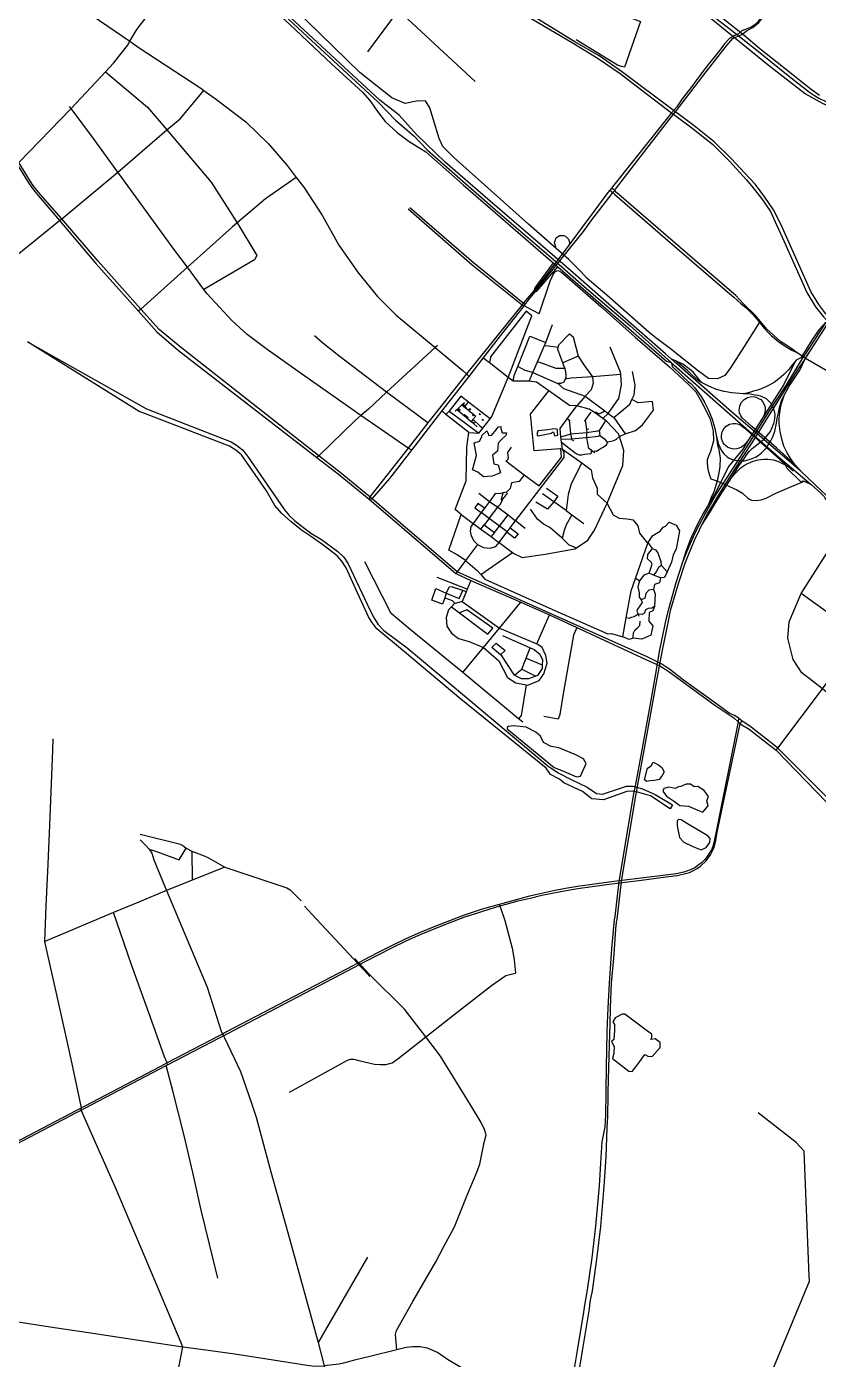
# Model space of a CAD drawing. Header units: millimetres. Extents: x 170 to 95391, y -643 to 69125.
# Drawn here: x 32269 to 37062, y 37328 to 45390 of the extents above; entities that cross this region are included whole.
import ezdxf

# ---------------------------------------------------------------- set-up
doc = ezdxf.new("R2010")
doc.units = ezdxf.units.MM
for name, color, linetype in [('railways', 4, 'Continuous'), ('roads_1', 1, 'Continuous'), ('roads_2', 2, 'Continuous'), ('roads_3', 3, 'Continuous'), ('water', 7, 'Continuous')]:
    doc.layers.add(name, color=color, linetype=linetype)

msp = doc.modelspace()

# ---------------------------------------------------------------- linework, layer by layer
at = {"layer": 'railways'}
msp.add_lwpolyline([(36349.46, 45491.8), (36758.62, 45158.94), (36983.72, 44984.88), (37089.73, 44924.73), (37204.72, 44881.5), (37258.99, 44870.35), (37337.53, 44858.55)], dxfattribs=at)
at = {"layer": 'roads_1'}
for points in [[(36956.56, 42701.85), (36552.84, 43045.55), (36172.6, 43378.37), (36136.57, 43410.25), (35928.27, 43593.35), (35658.6, 43831.21), (35466.8, 43997.09), (35060.99, 44346.96), (34802.79, 44571.06), (34628.63, 44737.73), (34524.28, 44855.95), (34407.88, 44946.43), (33354.38, 45921.57), (33097.44, 46150.19), (33017.96, 46209.92), (32938.88, 46264.31), (32821.15, 46332.09), (32751.16, 46369.46)], [(32747.43, 46354.14), (32814.8, 46318.78), (32933.84, 46249.46), (33008.76, 46198), (33091.78, 46132.71), (33343.09, 45909.6), (34396.9, 44933.23), (34501.49, 44824.99), (34613.3, 44729.36), (34694.53, 44644.87), (34793.87, 44557.43), (35105.56, 44284.87), (35459.18, 43982.08), (35644.23, 43818.65), (35920.31, 43582.34), (36170.82, 43358.58), (36609.64, 42973.52), (36820, 42788.56), (37017.86, 42619.77)], [(37106.23, 43603.19), (37067.23, 43558.73), (37028.92, 43503.32), (36995.76, 43452.27), (36973.36, 43414.78)], [(37106.23, 43603.19), (36981.34, 43409.52)], [(36996.11, 43402.88), (37118.22, 43590.81)], [(36280.76, 43320.26), (36240.93, 43349.26), (36199.05, 43369.41), (36172.6, 43378.37)], [(36956.51, 43387.09), (36927.73, 43372.74), (36908.23, 43347.81), (36880.89, 43314.82), (36851.81, 43284.31), (36823.59, 43259.64), (36793.84, 43238.76), (36756.58, 43217.8), (36717.29, 43200.11), (36693.52, 43191.86), (36669.76, 43185.3), (36652.01, 43178.33), (36629.98, 43172.94), (36607.76, 43168.28), (36539.13, 43175.39), (36491.95, 43182.86), (36445.64, 43195.65), (36398.63, 43215.29), (36354.21, 43238.66), (36305.62, 43297.63), (36280.76, 43320.26)], [(36964.8, 43383.89), (36864.37, 43220.25)], [(36973.36, 43414.78), (36956.51, 43387.09)], [(36981.34, 43409.52), (36964.8, 43383.89)], [(36977.34, 43372.35), (36996.11, 43402.88)], [(36170.82, 43358.58), (36179.67, 43333.17), (36214.59, 43299.81), (36240.28, 43275.51)], [(36271.51, 43308.48), (36199.05, 43369.41)], [(36354.21, 43238.66), (36332.91, 43252.76), (36314.98, 43268.26), (36292.36, 43289.11), (36271.51, 43308.48)], [(36927.73, 43372.74), (36908.46, 43340.49), (36853.1, 43226.48)], [(36877.65, 43218.91), (36938.55, 43313.83), (36977.34, 43372.35)], [(36884.78, 43215.9), (36949.65, 43312.69), (36977.34, 43372.35)], [(36240.28, 43275.51), (36275.51, 43240.98), (36290.11, 43231.88), (36314.26, 43204.59), (36352.39, 43152.78), (36375.28, 43113.84), (36395.74, 43074.17), (36419.15, 43015.82), (36435.3, 42959.77), (36444.93, 42909.33), (36451.14, 42888.67), (36456.25, 42868.24), (36464.77, 42846.65), (36473.06, 42828.79), (36489.23, 42806.6), (36509.32, 42788.97), (36521.99, 42781.01), (36536.15, 42774.65), (36548.71, 42770.69), (36566.38, 42765.88), (36594.8, 42763.43), (36613.85, 42763.1), (36636.19, 42770.04), (36661.86, 42778.52), (36681.01, 42786.63), (36698.13, 42795.25)], [(36864.37, 43220.25), (36760.84, 43060.64), (36642.4, 42873.07), (36446.31, 42565.5)], [(36459.05, 42558.16), (36572.93, 42737.22), (36657.01, 42866.75), (36772.84, 43052.07), (36877.65, 43218.91)], [(36853.1, 43226.48), (36753.84, 43070.33), (36723.97, 43021.53)], [(36841.4, 42894.83), (36830.12, 42940.98), (36825.68, 42989.78), (36825.24, 43021.22), (36828.22, 43054.79), (36832.05, 43082.77), (36839.13, 43110.71), (36857.03, 43164.64), (36872.2, 43194.26), (36884.78, 43215.9)], [(36912.2, 42751.8), (36892.83, 42766.02), (36809.74, 42839.74), (36660.16, 42971.18), (36603.16, 43022.43), (36592.17, 43035.75), (36584.5, 43053.85), (36582.89, 43071.07), (36586.08, 43095.41), (36595.06, 43116.87), (36611.93, 43135.27), (36632.62, 43147.39)], [(36771.79, 42942.15), (36783.06, 42965.09), (36792.36, 42990.21), (36795.59, 43005.66), (36799.02, 43022.73), (36799.48, 43039.83), (36797.92, 43057.05), (36788.36, 43086.22), (36775.4, 43110.6), (36747.94, 43138.29), (36714.63, 43154.13), (36695.41, 43159.33), (36676.77, 43161.57), (36641.06, 43168.29), (36607.76, 43168.28)], [(36632.62, 43147.39), (36648.53, 43151.73), (36666.31, 43152.2), (36685.25, 43149.02), (36699.85, 43141.99), (36712.96, 43134.01), (36724.13, 43122.89), (36735.14, 43101.34), (36739.17, 43086.89), (36739.63, 43072.43), (36738.6, 43056.23), (36733.49, 43041.21), (36723.97, 43021.53)], [(36774.58, 42885.35), (36786.18, 42909.92), (36798.4, 42942.88), (36808.29, 42992.5), (36813.17, 43022.02), (36820.51, 43053.85), (36825.95, 43084.53), (36839.7, 43127.83), (36857.03, 43164.64)], [(36723.97, 43021.53), (36634.25, 42885.14), (36604.85, 42834.23), (36518.6, 42728.8), (36439.03, 42569.69)], [(36475.69, 42917.81), (36480.32, 42938.95), (36490.3, 42958.24), (36504.27, 42972.8), (36524.21, 42984.81), (36546.94, 42990.01), (36563.6, 42989.63), (36579.94, 42985.44), (36595.01, 42977.3), (36609.97, 42964.9), (36715.86, 42872.85), (36829.23, 42772.52), (36849.17, 42755.54), (36861.87, 42740.08), (36872.9, 42733.85), (36910.28, 42700.71)], [(36444.93, 42909.33), (36449.11, 42875.1), (36451.03, 42857.73), (36457.36, 42840.33)], [(36634.25, 42885.14), (36617.64, 42864.33), (36606.93, 42854.49), (36596.29, 42847.19), (36582.81, 42840.2), (36568.01, 42836.37), (36553.6, 42834.99), (36539.6, 42835.93), (36525.44, 42840.21), (36511.85, 42847.21), (36501.63, 42854.11), (36493.66, 42862.45), (36486.64, 42872.19), (36480.99, 42883.9), (36476.23, 42899.88), (36475.69, 42917.81)], [(36614.4, 42780.12), (36629.37, 42801.65), (36645.86, 42822.13), (36662, 42837.9), (36678.87, 42853.12), (36735.11, 42897.67), (36754.92, 42918.4), (36771.79, 42942.15)], [(36924.11, 42737.43), (36912.2, 42751.8), (36887.29, 42787.86), (36873.17, 42812.76), (36853.22, 42852.21), (36841.4, 42894.83)], [(36457.36, 42840.33), (36467.75, 42782.23), (36465.22, 42727.72), (36457.36, 42680.49), (36447.51, 42634.01), (36428.23, 42575.89)], [(36698.13, 42795.25), (36717.52, 42812.83), (36733.64, 42827.51), (36747.09, 42842.64), (36756.94, 42857.14), (36766.73, 42873.13), (36774.58, 42885.35)], [(36467.19, 42553.5), (36541.08, 42667.88), (36561.95, 42691.82), (36577.79, 42707.78), (36595, 42724.06), (36625.08, 42744.37), (36667.04, 42761.63)], [(36541.08, 42667.88), (36581, 42734.21), (36614.4, 42780.12)], [(36667.04, 42761.63), (36698.02, 42769.74), (36730.3, 42774.68), (36757, 42774.63), (36790.1, 42769.64), (36815.32, 42761.25), (36832.78, 42753.2), (36861.87, 42740.08), (36870.85, 42718.96), (36956.21, 42637.6)], [(36956.56, 42701.85), (36924.11, 42737.43)], [(36428.23, 42575.89), (36412.06, 42542.09), (36395.93, 42500.27), (36366.97, 42448.67), (36331.19, 42380.49), (36296.43, 42308.96)], [(36439.03, 42569.69), (36417.59, 42534.94), (36395.93, 42500.27)], [(36956.21, 42637.6), (36971.12, 42642.41), (37017.86, 42619.77)], [(36446.31, 42565.5), (36406.25, 42498.75), (36377.39, 42446.08), (36342.52, 42380.67), (36308.89, 42313.64)], [(36331.89, 42324.86), (36354.98, 42372.12), (36390.69, 42442.77), (36422.47, 42496.36), (36459.05, 42558.16)], [(36354.98, 42372.12), (36399.61, 42440.55), (36432.22, 42494.93), (36467.19, 42553.5)], [(36300.57, 42293.73), (36264.43, 42211.31), (36238.58, 42150.21), (36199.47, 42025.89), (36154.82, 41867.23)], [(36167.3, 41859.19), (36214.54, 42021.72), (36255.14, 42144.21), (36279.36, 42204.44), (36321.04, 42301.47)], [(36287.9, 42289.86), (36258.96, 42216.28), (36238.58, 42150.21)], [(36296.43, 42308.96), (36287.9, 42289.86)], [(36308.89, 42313.64), (36300.57, 42293.73)], [(36321.04, 42301.47), (36331.89, 42324.86)], [(36154.82, 41867.23), (36138.73, 41803.69)], [(36153.84, 41793.88), (36167.3, 41859.19)], [(36138.73, 41803.69), (36101.12, 41621.55), (36071.13, 41452.55), (36040.8, 41281.41), (35990.59, 41004.19), (35957.05, 40818.52)], [(35971.57, 40815.02), (36005.75, 41002.35), (36055.8, 41279.96), (36086.56, 41447.53), (36118.26, 41617.95), (36153.84, 41793.88)], [(35957.05, 40818.52), (35941.73, 40738.39)], [(35957.61, 40736.86), (35971.57, 40815.02)], [(35941.73, 40738.39), (35856.02, 40229.87)], [(35871.44, 40232.96), (35957.61, 40736.86)], [(35856.02, 40229.87), (35851.03, 40184.86)], [(35865.36, 40184.63), (35871.44, 40232.96)], [(35851.03, 40184.86), (35829.35, 40007.42)], [(35843.21, 39990.21), (35865.36, 40184.63)], [(35826.88, 39988.15), (35820.21, 39922.35), (35809.18, 39810.82)], [(35829.35, 40007.42), (35826.88, 39988.15)], [(35840.68, 39973.58), (35843.21, 39990.21)], [(35827.41, 39809.71), (35836.51, 39930.21), (35840.68, 39973.58)], [(35805.56, 39753.89), (35795.31, 39604.41), (35788.19, 39452.39), (35783.78, 39363.32)], [(35801.01, 39354.28), (35803.7, 39454.05), (35810.11, 39603.78), (35823.56, 39752.51)], [(35809.18, 39810.82), (35805.56, 39753.89)], [(35823.56, 39752.51), (35827.41, 39809.71)], [(35783.78, 39363.32), (35781.51, 39307.11)], [(35799.37, 39296.43), (35801.01, 39354.28)], [(35781.51, 39307.11), (35777.54, 39095.83), (35776.42, 38952.49)], [(35789.65, 38944.89), (35792.93, 39094.46), (35799.37, 39296.43)], [(35776.42, 38952.49), (35775.38, 38939.24)], [(35789.85, 38928.42), (35789.65, 38944.89)], [(35775.38, 38939.24), (35773.07, 38805.09)], [(35787.71, 38797.32), (35789.85, 38928.42)], [(35773.07, 38805.09), (35769.95, 38735.95)], [(35783.25, 38728.48), (35787.71, 38797.32)], [(35769.95, 38735.95), (35750.3, 38644.98), (35743.85, 38516.14), (35735.4, 38379.04), (35713.7, 38134.94), (35690.13, 37942.04), (35662.84, 37749.79), (35647.08, 37655.6)], [(35680.76, 37676.01), (35693.81, 37743.33), (35720.2, 37934.71), (35745.16, 38131.11), (35756.05, 38254.05), (35765.8, 38374.58), (35778.09, 38553.42), (35783.25, 38728.48)], [(35647.08, 37655.6), (35639.89, 37613.07)], [(35675.87, 37633.22), (35680.76, 37676.01)], [(35639.89, 37613.07), (35601.68, 37382.09), (35580.33, 37248.65)], [(35611.4, 37245.62), (35634.02, 37379.81), (35675.87, 37633.22)]]:
    msp.add_lwpolyline(points, dxfattribs=at)
at = {"layer": 'roads_2'}
for points in [[(32443.57, 45612.97), (32596.09, 45820.98), (32715.19, 45988.27), (32784.16, 46061.82), (32870.3, 46105.73), (32930.73, 46117.24), (33024.33, 46112.65), (33109.72, 46080.22), (33197.9, 46007.75), (33338.36, 45884.13), (33463.79, 45766.67), (33860.26, 45405.33), (34114.02, 45164.89), (34303.38, 44994.06), (34346.29, 44944.67), (34399.54, 44869.92), (34438.71, 44816.89), (34512.13, 44749.32), (34585.16, 44694.9), (34686.16, 44633.39), (34911.23, 44432.71), (35136.9, 44238.89), (35455.71, 43960.72)], [(32016.9, 45910.94), (32042.24, 45893.23), (32443.57, 45612.97), (32499.57, 45573.87), (32893.81, 45302.36), (32951.46, 45262.67), (33323.2, 45017.79), (33342.77, 45003.76), (33419.06, 44949.09), (33596.6, 44815.57), (33732.98, 44680.96), (33846.19, 44549.55), (33901.69, 44478), (33947.45, 44418.99), (34059.52, 44245.9), (34159.57, 44067.71), (34279.17, 43899.75), (34393.05, 43757.16), (34506.47, 43645.85), (34741.62, 43450.05), (34911.84, 43308.32), (34931.41, 43290.13), (34947.44, 43274.94)], [(32211.46, 44556.94), (32223.07, 44569.42), (32538.14, 44895.19), (32746.22, 45116.62), (32795.5, 45169.08), (32879.63, 45276.71), (32893.81, 45302.36), (32937.2, 45374.06), (33282.5, 45825.49), (33338.36, 45884.13)], [(36704.89, 43602.12), (36612.37, 43455.6), (36530.61, 43327.46), (36494.78, 43280.47), (36451.8, 43259), (36397.81, 43262.37), (36328.25, 43312.73), (36175.25, 43436.19), (36077.46, 43508.24), (36038.28, 43539.55), (35780.85, 43765.57), (35662.31, 43866.59), (35623.06, 43911.2), (35551.08, 43982.76), (35475.31, 44049.16), (35307.42, 44196.29), (34852.41, 44600.68), (34788.49, 44665.03), (34766.98, 44714.23), (34710.07, 44899.22), (34683.43, 44941.18), (34629.33, 44939.01), (34560.25, 44924.88), (34480.83, 44960.63), (34286.27, 45113.18), (33887.16, 45501.78)], [(36389.3, 45482.79), (36539.14, 45367.97), (36678.75, 45256.38), (36868.19, 45102.45), (36964.36, 45028.08), (37013.5, 44990.67), (37037.67, 44973.89), (37065.72, 44957.86), (37106.47, 44938), (37185.92, 44906.52), (37243.48, 44892.48), (37334.55, 44882.72), (37486.21, 44875.94), (37714.33, 44843.34), (37839.01, 44780.91), (38156.87, 44574.34), (38397.27, 44420.8), (38714.21, 44215.6), (39014.41, 44012.75)], [(37069.17, 44974.04), (37018.19, 45010.15), (36962.53, 45054.61), (36888.5, 45112.3), (36707.27, 45255.31), (36613.77, 45336.93), (36485.85, 45437.29)], [(31658.08, 45359.74), (31692.83, 45338.02), (31803.68, 45233.16), (31984.03, 44936.78), (32211.46, 44556.94), (32283.68, 44440.26)], [(32302.98, 44438.48), (32223.07, 44569.42), (32004.69, 44937.28), (31811.96, 45244.52), (31701.24, 45354.58), (31671.93, 45381)], [(32283.68, 44440.26), (32316.61, 44395.12), (32350.42, 44355.63)], [(32364.55, 44361.22), (32332.03, 44400.43), (32302.98, 44438.48)], [(32350.42, 44355.63), (32468.92, 44217.23), (32687.87, 43958.06), (32945.87, 43669.1), (33057.58, 43544.5), (33189.29, 43431.54), (34026.7, 42783.08), (34157.76, 42682.6), (34343.08, 42532.72), (34867.29, 42082), (34957.33, 42040.06), (35261.41, 41908.16), (35435.26, 41831.97), (35599.18, 41756.09), (36017.6, 41562.4)], [(36025.24, 41578.09), (34874.81, 42093.35), (34361.89, 42533.39), (34346.08, 42546.84), (34166.32, 42692.84), (34037.95, 42794.05), (33198.39, 43452.71), (33071.04, 43557.63), (32959.86, 43681.32), (32703.33, 43972.65), (32481.54, 44227.75), (32364.55, 44361.22)], [(34578.67, 44287.83), (34966.96, 43950.14), (35237.69, 43731.32), (35259.86, 43715.94), (35269.17, 43707.98), (35281.21, 43702.41)], [(35287.11, 43708.85), (35274.6, 43717.41), (34974.26, 43962.33), (34588.03, 44294.26)], [(35455.71, 43960.72), (35485.66, 43937.4)], [(35485.66, 43937.4), (36143.2, 43367.03), (36170.82, 43358.58)], [(35333.77, 43298.78), (35287.79, 43309.8), (35242.15, 43333.83)], [(35526.96, 43323.56), (35519.21, 43345.39), (35515.21, 43357.34)], [(35822.92, 42887.79), (35839.94, 42894.78), (35857.18, 42910.24)], [(39596.91, 40452), (39425.69, 40674.63), (39283.18, 40850.41), (38938.51, 41275.59), (38938.96, 41274.65), (38757.2, 41497.89), (38668.16, 41598.74), (38608.92, 41655.49), (38521.93, 41724.87), (38473.97, 41755.69), (38153.83, 41928.16), (37696.73, 42171.2), (37576.11, 42235.31), (37470.08, 42298.32), (37286.72, 42407.51), (37257.3, 42431.32), (37214.05, 42466.34), (37111.14, 42554.23), (37106.94, 42558.14), (37080.17, 42583.19), (36956.56, 42701.85)], [(37017.86, 42619.77), (37076.7, 42567.7), (37097.67, 42548.28), (37103.7, 42536.79), (37203.92, 42453.14), (37248.7, 42417.63), (37279.63, 42393.11), (37427.73, 42298.83), (37504.57, 42252.1), (37570.29, 42216.35), (37681.57, 42156.54), (38142.51, 41909.04), (38461.56, 41742.9), (38533.95, 41692.26), (38597.45, 41638.77), (38651.44, 41584.18), (38746.04, 41480.81), (38920.17, 41258.37), (38921.44, 41256.92), (39268.06, 40836.17), (39273.07, 40830.09), (39538.13, 40501.01), (39588.96, 40443.19)], [(34971.88, 42385.48), (34978.06, 42381.23), (35018.86, 42351.19), (35081.29, 42305.22), (35112.5, 42282.26), (35128.99, 42270.21)], [(35018.86, 42351.19), (35038.8, 42377.61), (35101.2, 42330.54), (35081.29, 42305.22)], [(36017.6, 41562.4), (36102.66, 41523.89), (36151.14, 41492.69)], [(36161.27, 41503.78), (36110.13, 41535.57), (36025.24, 41578.09)], [(36151.14, 41492.69), (36435.15, 41284.86), (36549.44, 41209.22), (36576.8, 41184.48), (36589.44, 41172.86), (36643.39, 41140.23), (36771.23, 41039.7), (36806.07, 41013.47), (37171.64, 40637.14), (37615.39, 40195.3), (37826.78, 39976.06), (38071.23, 39732.5)], [(38084.53, 39743.18), (37841.75, 39994.8), (37626.89, 40210.11), (37187.39, 40654.33), (36816.24, 41026.6), (36794.56, 41044.37), (36655.02, 41153.33), (36599.02, 41190.78), (36578.35, 41206.35), (36558.53, 41221.58), (36521.82, 41237.19), (36431.89, 41304.04), (36246.35, 41436.44), (36161.27, 41503.78)], [(36578.35, 41206.35), (36576.8, 41184.48), (36443.24, 40522.02), (36433.2, 40473.32)], [(36440.54, 40467.39), (36450.35, 40517.3), (36589.44, 41172.86), (36599.02, 41190.78)], [(33126.49, 36945.92), (33215.2, 37404.95), (32986.22, 37945.23), (32805.45, 38372.33), (32599.05, 38836.48), (32602.36, 38850.1), (32538.65, 39144.78), (32493.5, 39344.37), (32447.26, 39552.36), (32394.93, 39783.09), (32380.39, 39856.63), (32388.49, 40069.39), (32400.4, 40323.59), (32409.76, 40559.84), (32428.6, 41013.49), (32430.31, 41082.98)], [(32955.6, 40472.07), (32988.16, 40439.86), (33010.93, 40415.1), (33026.31, 40390.42), (33039.05, 40349.41), (33053.51, 40314.92), (33116.97, 40165.47), (33361.92, 39579.16), (33446.21, 39313.74), (33454.78, 39296.25), (33460.18, 39285.24), (33466.37, 39272.63), (33563.27, 39070.14), (33631.27, 38878.92), (33659.22, 38794.41), (33748.06, 38462.29), (33862.45, 38052.22), (34034.81, 37430.54), (34070.61, 37289.29), (34073.1, 37279.48), (34106.69, 37128.82), (34216.92, 36709.75), (34224.95, 36691.76), (34217.31, 36672.4)], [(36433.2, 40473.32), (36422.94, 40431.6), (36414.37, 40411.69), (36403.67, 40393.22)], [(36403.67, 40393.22), (36388.86, 40370.52), (36371.93, 40350.44), (36353.58, 40331.57), (36333.29, 40315.12), (36314.3, 40302.67), (36292.91, 40291.68), (36247.31, 40275.7), (36200.57, 40266.37), (36153.44, 40260.18), (35989.95, 40239.64), (35890.23, 40227.51), (35792.83, 40214.48), (35691.92, 40201.2), (35604.76, 40188.38), (35530.91, 40175.95), (35457.8, 40162.27), (35385, 40146.6), (35313.03, 40130.3), (35130.4, 40079.84), (35027.38, 40051.37)], [(35030.82, 40040.21), (35101.29, 40062), (35132.98, 40071.81), (35172.64, 40082.21), (35244.13, 40101.49), (35316.4, 40119.31), (35388.8, 40135.66), (35461.51, 40150.72), (35534.52, 40164.84), (35606.82, 40177.21), (35693.11, 40189.75), (35794.89, 40203.03), (35892.28, 40214.89), (35991.43, 40227.61), (36154.62, 40248.44), (36207.07, 40255.94), (36258.12, 40266.61), (36282.49, 40274.3), (36306.66, 40284.76), (36328.98, 40297.34), (36349.45, 40312.18), (36382.04, 40344.1), (36409.37, 40380.22), (36419.44, 40400.3)], [(36419.44, 40400.3), (36428.32, 40421.5), (36440.54, 40467.39)], [(33950.64, 40068.95), (33995.73, 40020.78), (34249.19, 39749.33), (34272.53, 39724.61), (34281.15, 39715.48), (34309.79, 39685.15), (34346.86, 39643.61)], [(35130.4, 40079.84), (35132.98, 40071.81), (35163.5, 39984.17), (35208.12, 39816.09), (35220.8, 39745.44), (35228.39, 39664.4)], [(35008.14, 40045.69), (34917.85, 40014.59), (34828.64, 39981.34), (34740.88, 39947.09), (34652.13, 39910.67), (34565.06, 39872.02), (34478.95, 39830.7), (34393.81, 39788.39), (34307.91, 39743.65), (34278.91, 39728.03), (34275.91, 39726.42)], [(34284.36, 39717.32), (34287.37, 39718.94), (34313.69, 39733.6), (34484.24, 39820.68), (34570.11, 39861.68), (34656.68, 39900.18), (34745.48, 39936.99), (34833.47, 39971.58), (34922.55, 40004.78), (35011.94, 40034.31)], [(35027.38, 40051.37), (35008.14, 40045.69)], [(35011.94, 40034.31), (35030.82, 40040.21)], [(34349.15, 39652.85), (34314.49, 39689.74), (34287.37, 39718.94), (34278.91, 39728.03), (34255.11, 39753.67)], [(34275.91, 39726.42), (34272.53, 39724.61), (34244.89, 39709.9), (33479.29, 39308.99), (33454.78, 39296.25)], [(33460.18, 39285.24), (33487.47, 39300.56), (34250.67, 39699.61), (34281.15, 39715.48), (34284.36, 39717.32)], [(34509.74, 37385.48), (34501.4, 37479.63), (34507.78, 37502.06), (34607.24, 37677.79), (34747.25, 37918.76), (34795.25, 38011.54), (34860.09, 38129.52), (34936.95, 38322.02), (34989.71, 38450.13), (35012.72, 38509.41), (35039.67, 38641.04), (35050.39, 38686.93), (35040.43, 38719.75), (35020.43, 38760.63), (34956.57, 38867.77), (34774.61, 39161.7), (34685.18, 39279.31), (34557.49, 39445.95), (34349.15, 39652.85)], [(33454.78, 39296.25), (33430.05, 39283.39), (33119.01, 39121.3), (33076.49, 39098.65), (32620.66, 38860.39), (32602.36, 38850.1), (32594.66, 38845.76)], [(32599.05, 38836.48), (32625.09, 38850.59), (33114.88, 39106.22), (33122.58, 39110.24), (33436.43, 39274.05), (33460.18, 39285.24)], [(29523.85, 37329.77), (29645.88, 37350.53), (29687.65, 37359.81), (29733.51, 37372.06), (29763.67, 37381.14), (29775.41, 37384.66), (29812.08, 37395.7), (29880.29, 37422.29), (29948.01, 37450.86), (29997.48, 37467.6), (30015.91, 37478.58), (30053.12, 37492.42), (30860.13, 37926.3), (30965.19, 37980.93), (31026.82, 38012.97), (32572.14, 38821.95), (32599.05, 38836.48)], [(32594.66, 38845.76), (32566.33, 38832.07), (31746.67, 38402.97), (31726.03, 38392.31), (31020.23, 38023.28), (30962.47, 37993.36), (30854.12, 37937.25), (30036.87, 37508.03), (30016.73, 37500.4), (29998.99, 37491.91), (29944.18, 37461.91), (29876.38, 37433.24), (29807.8, 37407.78), (29772.21, 37396.53), (29760.52, 37392.83), (29729.25, 37382.95), (29644.17, 37362.1), (29568.08, 37347.18)], [(35181.13, 37102.97), (34891.02, 37283.66), (34817.6, 37327.1), (34756.22, 37370.84), (34695.83, 37395.96), (34649.67, 37404.59), (34606.52, 37405), (34567.58, 37400.06), (34509.74, 37385.48), (34346.46, 37345.14), (34254.78, 37323.01), (34187.3, 37304.75), (34161.56, 37299.37), (34070.61, 37289.29)]]:
    msp.add_lwpolyline(points, dxfattribs=at)
at = {"layer": 'roads_3'}
for points in [[(34335, 45237.93), (34519.8, 45488), (34776.52, 45836.2), (34787.93, 45848.61), (34868.84, 45958.82), (34995.49, 46016.64), (35596.4, 46290.82), (35758.47, 46356.52), (35913.27, 46430.21), (36020.63, 46478.64), (36116.41, 46554.75), (36178.69, 46620.73), (36281.75, 46745.87), (36321.94, 46809.58), (36444.71, 46951.91), (36552.67, 47077.08), (36612.84, 47146.82), (36753.21, 47325.62), (36985.57, 47612.92), (37173.31, 47848.62), (37344.8, 48061.42), (37632.85, 48425.27), (37660.43, 48450.55)], [(33660.18, 46278.48), (34078.24, 45894.03), (34519.8, 45488), (34984.68, 45058.57)], [(35562.75, 44056.76), (35639.47, 44151.72), (35691.24, 44222.08), (35807.01, 44373.8), (35817.69, 44386.72), (35829.34, 44399.39), (35833.27, 44406.98), (36024.6, 44652.47), (36185.48, 44860.35), (36202.36, 44882.82), (36223.86, 44908.85), (36381.98, 45116.29), (36506.54, 45275.4), (36543.75, 45318.17), (36598.77, 45342.87), (36633.98, 45369.47), (36665.4, 45384.64), (36701.45, 45414.6), (36723.2, 45443.69), (36790.72, 45541.65), (36844.61, 45619.23), (36860.41, 45647.36), (36922.77, 45735.87), (37026.24, 45897.04)], [(37013.9, 45911.86), (36990.29, 45875.94), (36846.94, 45654.34), (36791.37, 45568.43), (36716.06, 45450.76), (36697.46, 45421.57), (36679.19, 45402.62), (36655.96, 45388.35), (36624.24, 45375.17), (36599.29, 45365.63), (36577.72, 45347.43), (36552.16, 45335.59), (36521.34, 45316.89), (36494.46, 45287.23), (36471.02, 45256.09), (36432.69, 45208.69), (36397.4, 45163.53), (36370.91, 45129.2), (36338.23, 45086.36), (36296.79, 45027.62), (36237.69, 44953.97), (36205.43, 44905.36), (36173.48, 44869.24)], [(35504.95, 45692.72), (35785.65, 45512.22), (35867.89, 45465.77), (35985.53, 45420.9), (35889.22, 45145.49), (35870.14, 45149.47), (35845.6, 45156.84), (35595.42, 45311.66)], [(37756.85, 43223.36), (37731.37, 43248.76), (37333.5, 43463.52), (37239.83, 43526.21), (37162.62, 43593.02), (37106.78, 43653.94), (37064.47, 43710.47), (37016.65, 43788.36), (36877.5, 44100.88), (36836.24, 44192.21), (36791.38, 44282.16), (36738.57, 44359.39), (36681.72, 44434.71), (36642.56, 44475.4), (36535.13, 44591.51), (36430.42, 44694.1), (36310.68, 44791.15), (35935.64, 45071.07), (35870.42, 45119.3), (35734.95, 45212.94), (35587.98, 45298.88), (35304.67, 45471.76)], [(35292.83, 45458.43), (35577.47, 45289.63), (35729.06, 45198.77), (35861.98, 45107.57), (35925.62, 45059.4), (36173.48, 44869.24), (36185.48, 44860.35), (36295.88, 44777.54), (36420.21, 44678.58), (36524.04, 44576.68), (36627.4, 44464.57), (36665.27, 44417.35), (36719.59, 44348.21), (36772.69, 44272.73), (36810.24, 44186.67), (36853.41, 44094.2), (36992.84, 43782.37), (37044.94, 43695.93), (37092.51, 43634.67), (37149.65, 43575.02), (37228.58, 43509.05), (37327.66, 43447.96), (37726.21, 43234.08), (37756.85, 43223.36)], [(32746.22, 45116.62), (33000.09, 44902.86), (33117.29, 44766.93), (33387.23, 44449.42), (33543.73, 44203.89), (33662.31, 44006.56), (33648.3, 43980.36), (33342.33, 43801.34)], [(32069.45, 43894.74), (32468.92, 44217.23), (32481.54, 44227.75), (32820.55, 44510.49), (33117.29, 44766.93), (33199.43, 44833.51), (33342.77, 45003.76)], [(34601.25, 42828.8), (34577.92, 42841.25), (34291.81, 43037.37), (33932.64, 43290.98), (33725.56, 43438.33), (33604.73, 43529.02), (33512.41, 43613.12), (33362.11, 43774.66), (33342.33, 43801.34), (33242.37, 43936.03), (33167.29, 44037.21), (32848.76, 44471.05), (32820.55, 44510.49), (32668.68, 44722.91), (32538.14, 44895.19), (32529.21, 44906.98)], [(36173.48, 44869.24), (35815.15, 44421.47), (35809.75, 44412.78), (35798.71, 44400.55), (35788.05, 44386.95), (35674.09, 44233.87), (35647.59, 44198.68), (35552.59, 44070.85)], [(33901.69, 44478), (33714.31, 44348.3), (33543.73, 44203.89), (33512.63, 44177.56), (33242.37, 43936.03), (32959.86, 43681.32), (32945.87, 43669.1)], [(35798.71, 44400.55), (35817.69, 44386.72), (35829.76, 44375.07), (36135.6, 44110.99), (36511.6, 43785.47), (36550.9, 43753.62), (36594.84, 43713.97), (36621.98, 43690.7), (36638.78, 43675.3), (36653.32, 43661.88), (36667.19, 43646.5), (36679.11, 43632.77), (36699.08, 43609.24), (36704.89, 43602.12), (36716.15, 43588.33), (36733.23, 43567.42), (36755.47, 43542.57), (36776.13, 43521.62), (36797.46, 43503.27), (36822.04, 43484.56), (36848.91, 43466.15), (36881.31, 43446.07), (36902.36, 43432.57), (36928.09, 43420.81)], [(36928.09, 43420.81), (36902.12, 43441.65), (36864.55, 43466), (36832.81, 43485.75), (36749.11, 43559.49), (36680.51, 43643.46), (36605.92, 43715.16), (36561.96, 43764.41), (36522.69, 43797.39), (35840.77, 44387.2), (35829.34, 44399.39), (35809.75, 44412.78)], [(35475.31, 44049.16), (35464.4, 44084.79), (35475.66, 44112.51), (35494.43, 44126.37), (35522.17, 44127.53), (35531.21, 44122.92), (35550.16, 44104.91), (35555.48, 44086.78), (35552.59, 44070.85)], [(35552.59, 44070.85), (35352.07, 43804.62)], [(35356.99, 43799.45), (35562.75, 44056.76)], [(35455.71, 43960.72), (35346.3, 43810.91), (35340.11, 43792.77), (35347.3, 43787.24), (35358.64, 43789.57), (35485.66, 43937.4)], [(35372.04, 43652.57), (35438.22, 43851.51), (35459, 43895.12), (35469.75, 43908.66), (35482.89, 43914.78), (35496.7, 43911.11), (35508.31, 43903.1), (35539.56, 43876.18), (35747.48, 43696.15), (35953.62, 43512.81), (36160.84, 43332.89), (36276.02, 43226.14), (36319.95, 43180.62), (36365.45, 43103.35), (36407.46, 43015.76), (36424.52, 42944.31), (36427.22, 42885.04), (36410.01, 42819.56), (36396.75, 42791.25), (36389.58, 42769.73), (36388.54, 42748.82), (36393.7, 42711.44), (36405.42, 42671.54), (36411.34, 42655.2)], [(35352.07, 43804.62), (35340.11, 43792.77), (35274.6, 43717.41), (35269.17, 43707.98), (34931.41, 43290.13), (34798.65, 43121.53), (34697.9, 42993.59), (34577.92, 42841.25), (34346.08, 42546.84), (34343.08, 42532.72)], [(34343.08, 42532.72), (34361.89, 42533.39), (34468.33, 42657.51), (34601.25, 42828.8), (34783.54, 43063.72), (34947.44, 43274.94), (35033.26, 43385.55), (35138.05, 43520.6), (35260.44, 43675.09), (35281.21, 43702.41), (35287.11, 43708.85), (35309.11, 43739.13), (35347.3, 43787.24), (35356.99, 43799.45)], [(35372.04, 43652.57), (35281.21, 43702.41)], [(34945.28, 42935.02), (35007.12, 42931), (35031.04, 42961.64), (35075.23, 43018.24), (35084.6, 43031.94), (35183.36, 43268.41), (35327.49, 43641.69), (35292.24, 43668.72), (35077.35, 43392.09), (35075.25, 43370.14), (35069.87, 43358.84)], [(35310.47, 43245.81), (35333.77, 43298.78), (35362.21, 43363.44), (35404.98, 43460.66), (35408.54, 43468.76), (35412.57, 43479.92), (35451.69, 43588.23)], [(34697.9, 42993.59), (34448.45, 43178.72), (34158.21, 43398.26), (34061.66, 43475.15), (34011.58, 43521.06)], [(34756.15, 43460.99), (34741.62, 43450.05), (34448.45, 43178.72), (34338.57, 43077.03), (34291.81, 43037.37), (34257.83, 43008.55), (34037.95, 42794.05), (34026.7, 42783.08)], [(35215.33, 43245.1), (35220.75, 43279.78), (35242.15, 43333.83), (35315.47, 43519.02), (35412.57, 43479.92)], [(35404.98, 43460.66), (35427.87, 43458.68), (35487.67, 43452.41)], [(35607.63, 43396.13), (35515.21, 43357.34), (35484.8, 43436.96), (35487.67, 43452.41), (35490.15, 43465.76), (35548.71, 43525.78)], [(35548.71, 43525.78), (35555.97, 43533.02), (35577.59, 43513.96), (35580.4, 43505.28), (35607.63, 43396.13), (35642.64, 43343.87), (35694.87, 43272.7), (35698.84, 43233), (35686.87, 43194.17), (35650.98, 43154.85), (35599.3, 43096.39)], [(34926.23, 42160.58), (34996.83, 42100.58), (35018.28, 42076.49), (35210.22, 42209.1), (35218.79, 42202.64), (35268.87, 42180.09), (35408.59, 42199.75), (35588.44, 42230.85), (35596.86, 42236.66), (35666.29, 42284.46), (35706.33, 42343.81), (35782.77, 42507.34), (35878.75, 42735.19), (35883.52, 42825.68), (35857.18, 42910.24), (35852.19, 42926.25), (35782.06, 43002.65), (35774.22, 43008.13), (35756.63, 43020.46), (35705.96, 43055.94), (35675.26, 43077.45), (35599.3, 43096.39), (35555.62, 43098.46), (35429.46, 43187.39), (35355.67, 43239.35), (35310.47, 43245.81), (35215.33, 43245.1), (35183.36, 43268.41), (35069.87, 43358.84), (35033.26, 43385.55)], [(35756.63, 43020.46), (35790.03, 43050.26), (35853.27, 43140.22), (35870.94, 43223.3), (35865.52, 43285.68), (35864.32, 43299.31), (35801.94, 43452.52)], [(38917.57, 42041.04), (38658.62, 42202.85), (38474.63, 42317.82), (38396.42, 42366.81), (38088, 42560.01), (38014.67, 42606.8), (37980.59, 42628.56), (37590.64, 42952.84), (37537.75, 42993.29), (37166.29, 43277.44), (36998.54, 43375.75), (36928.09, 43420.81)], [(35333.77, 43298.78), (35485.55, 43232.03), (35518.87, 43202.33), (35650.98, 43154.85), (35768.73, 43066), (35790.03, 43050.26), (35823.56, 43026.58), (35892.34, 42927.33)], [(35362.21, 43363.44), (35373.52, 43360.07), (35471.76, 43324.39), (35526.96, 43323.56), (35534.05, 43285.98), (35532.85, 43267.59), (35528.94, 43258.78), (35520.24, 43239.11), (35503.74, 43231.08), (35485.55, 43232.03)], [(35823.56, 43026.58), (35920.48, 43107.45), (35932.55, 43134.31), (35945.96, 43164.16), (35952.39, 43221.8), (35937.03, 43304.46)], [(35865.52, 43285.68), (35694.87, 43272.7), (35564.64, 43263.21), (35528.94, 43258.78)], [(35075.23, 43018.24), (34944.7, 43118.77), (34898.09, 43154.68), (34827.9, 43064.4), (34909.36, 43003.76), (35007.12, 42931)], [(35512.68, 42835.45), (35502.98, 42836.32), (35496.01, 42836.94), (35341.87, 42823.88), (35319.16, 43046.92), (35429.46, 43187.39)], [(35857.18, 42910.24), (35892.34, 42927.33), (35954.19, 42947.93), (35997.07, 42981.84), (36063.23, 43070.31), (36057.12, 43122.22), (35970.44, 43114.27), (35932.55, 43134.31)], [(34926.23, 42160.58), (34874.91, 42196.25), (34825.07, 42222.84), (34899.85, 42439.21), (34863.77, 42468.76), (34930.15, 42643.91), (34933.13, 42847.25), (34945.28, 42935.02), (34882.09, 42985.19), (34807.73, 43044), (34803.59, 43047.27), (34783.54, 43063.72)], [(34807.73, 43044), (34827.9, 43064.4)], [(34873.12, 43072.64), (34864.03, 43063.69)], [(34997.5, 42969.91), (34973.39, 42989.84), (34960.38, 43000.58), (34934.7, 43021.8), (34934.52, 43021.93), (34929.94, 43025.72), (34873.12, 43072.64), (34880.55, 43079.88), (34904.43, 43103.15), (34919.12, 43117.44)], [(34880.38, 43077.33), (34883, 43079.66), (34892.83, 43071.55), (34890.26, 43069.11), (34882.72, 43075.38), (34880.38, 43077.33)], [(34904.43, 43103.15), (34919.65, 43090.55), (34944.54, 43069.95), (34978.2, 43042.09), (34987.8, 43034.16), (34970.63, 43013.14), (34960.38, 43000.58)], [(34908.99, 43104.93), (34911.31, 43107.2), (34920.79, 43099.44), (34918.46, 43097.14), (34908.99, 43104.93)], [(34917.37, 43096.03), (34931.58, 43084.21), (34928.65, 43081.27), (34914.44, 43093.02), (34917.37, 43096.03)], [(34919.65, 43090.55), (34944.7, 43118.77)], [(34953.4, 43081.02), (34956.68, 43078.11), (34952.39, 43073.31), (34948.98, 43076.27), (34953.4, 43081.02)], [(35512.68, 42835.45), (35508.88, 42863.97), (35507.53, 42875.39), (35505.55, 42892.21), (35505.11, 42895.85), (35503.97, 42906.34), (35498.13, 42959.89), (35540.99, 43017.72), (35599.3, 43096.39)], [(35685.89, 43057.97), (35679.94, 43051.89), (35666.66, 43033.37), (35651.04, 43010.78), (35657.72, 42954.12), (35660.07, 42934.3), (35562.44, 42925.01), (35503.97, 42906.34)], [(35768.73, 43066), (35759.08, 43059.06), (35753.67, 43056.55), (35746.68, 43051.51), (35736.37, 43047.27), (35729.7, 43047.34), (35717.96, 43055.36), (35708.99, 43056.98), (35705.96, 43055.94)], [(34919.52, 43044.98), (34934.07, 43032.94), (34929.38, 43027.72), (34914.7, 43039.76), (34919.52, 43044.98)], [(34936.8, 43021.74), (34929.38, 43027.72), (34934.07, 43032.94), (34941.35, 43026.88), (34936.8, 43021.74)], [(34974.41, 43043.68), (34977.98, 43040.66), (34973.76, 43035.65), (34970.21, 43038.59), (34974.41, 43043.68)], [(34970.63, 43013.14), (34975.64, 43009.03), (35011.5, 42978.35), (35031.04, 42961.64)], [(34977.85, 42996.85), (34981.07, 42994.26), (34976.73, 42988.76), (34973.49, 42991.47), (34977.85, 42996.85)], [(35008.41, 43048.3), (35010.32, 43050.53), (35017.28, 43044.83), (35015.31, 43042.48), (35008.41, 43048.3)], [(35028.3, 43015.13), (35035.35, 43009.34), (35033.38, 43006.95), (35026.39, 43012.67), (35028.3, 43015.13)], [(35562.44, 42925.01), (35564.01, 42930.36), (35554.73, 43007.62), (35540.99, 43017.72)], [(35560.1, 43004.24), (35554.73, 43007.62)], [(35643.78, 43003.95), (35647.41, 43007.5), (35651.04, 43010.78)], [(35774.22, 43008.13), (35771.91, 43003.5), (35751.58, 42972.52), (35734.41, 42946.53)], [(35708.19, 42811.72), (35697.34, 42820.26), (35687.06, 42828.35), (35673.03, 42839.4), (35661.31, 42903.89), (35652.07, 42903.46), (35568.8, 42894.3), (35505.55, 42892.21)], [(35562.44, 42925.01), (35568.8, 42894.3)], [(35581.03, 42884.21), (35574.39, 42887.6), (35568.8, 42894.3)], [(35672.59, 42955.13), (35657.72, 42954.12)], [(35734.41, 42946.53), (35725.65, 42943.54), (35660.07, 42934.3)], [(35739.78, 42917.35), (35727.65, 42910.82), (35661.31, 42903.89), (35660.07, 42934.3)], [(35734.41, 42946.53), (35739.78, 42917.35), (35768.05, 42896.48), (35780.24, 42881.04), (35786.63, 42878.68), (35798.2, 42880.87), (35822.92, 42887.79)], [(35203.29, 42846.06), (35179.67, 42815.13), (35184.33, 42780.28), (35180.21, 42767.72), (35169.7, 42763.6), (35280.22, 42679.53), (35371.66, 42612.3), (35506.95, 42787.08), (35505.78, 42811.01), (35502.98, 42836.32)], [(35228.5, 42401.12), (35522.21, 42784.23), (35522.48, 42812.78), (35512.68, 42835.45)], [(35687.06, 42828.35), (35687.25, 42823.68), (35686.88, 42811.16), (35682.72, 42806.34), (35667.05, 42805.22), (35649.31, 42802.57), (35630.52, 42798.16), (35615.62, 42797.53), (35599.26, 42804.59), (35590.33, 42810.29), (35507.53, 42875.39)], [(35512.68, 42835.45), (35629.58, 42750.86), (35685.66, 42710.29), (35695.2, 42661.07), (35722.64, 42599.04), (35722.96, 42562.52), (35782.77, 42507.34)], [(35697.34, 42820.26), (35701.6, 42820.73), (35710.88, 42823.45), (35718.82, 42821.84), (35735.87, 42833.43), (35746.48, 42841.25), (35759.1, 42845.73), (35778.53, 42861.03), (35786.63, 42878.68)], [(35629.58, 42750.86), (35565.74, 42623.8), (35547.69, 42559.64), (35535.47, 42462.76), (35569.27, 42438.25), (35642.48, 42385.16)], [(35280.22, 42679.53), (35250.37, 42638.53), (35204.62, 42631.39), (35195.58, 42596.84), (35173.61, 42574.32), (35154.12, 42569.71), (35130.22, 42564.05), (35104.96, 42566.75), (35075.07, 42522.82), (35071.93, 42518.65)], [(36411.34, 42655.2), (36452.71, 42641.33), (36568.9, 42589.12), (36603.25, 42567.61), (36634.3, 42538.55), (36644.53, 42531.13), (36656.58, 42526.06), (36686.5, 42523.18), (36716.33, 42527.38), (36746.61, 42538.42), (36801.08, 42565.84), (36899.19, 42608.45), (36967.85, 42637.03), (36971.12, 42642.41)], [(35006.43, 42568.56), (35071.93, 42518.65)], [(35121.67, 42483.13), (35128.47, 42490.86), (35137.56, 42501.87), (35144.91, 42519.17), (35143.52, 42534), (35154.12, 42569.71)], [(35173.61, 42574.32), (35175.16, 42566.39), (35162.64, 42547.11), (35148.61, 42529.35), (35144.91, 42519.17)], [(35415.69, 42598.68), (35483.98, 42550.04), (35461.12, 42515.62), (35421.66, 42472.01), (35352.3, 42514.54)], [(35071.93, 42518.65), (35040.38, 42476.65), (35021.01, 42450.86), (34971.88, 42385.48)], [(35040.38, 42476.65), (35000.69, 42505.75), (34981.96, 42480.39), (35021.01, 42450.86)], [(35018.28, 42076.49), (35043.05, 42047.33), (35467.47, 41858.64), (35787.88, 41718.37), (35810.01, 41719.99), (35878.94, 41700.08), (35899.34, 41813.71), (35928.56, 41976.52), (35954.84, 42051.39), (36029.91, 42265.31), (35981.65, 42327.19), (35971.01, 42371.31), (35943.69, 42404.58), (35903.22, 42411.38), (35858.09, 42414.56), (35822.36, 42435.99), (35782.77, 42507.34)], [(35071.93, 42518.65), (35121.67, 42483.13), (35183.87, 42436.55), (35228.5, 42401.12)], [(35535.47, 42462.76), (35461.12, 42515.62), (35392.79, 42564.19)], [(34899.85, 42439.21), (34971.88, 42385.48), (34957.24, 42366.67), (34953.38, 42338.61), (34960.29, 42309.41), (34976.96, 42280.12), (34998.82, 42258.45), (35034, 42239.21), (35075.47, 42235.02), (35109.47, 42246.5), (35128.99, 42270.21), (35210.22, 42209.1)], [(35177.94, 42334.61), (35131.87, 42368.57), (35068.64, 42415.68), (35021.01, 42450.86)], [(35068.64, 42415.68), (35038.8, 42377.61)], [(35068.64, 42415.68), (35121.67, 42483.13)], [(35131.87, 42368.57), (35183.87, 42436.55)], [(35511.3, 42295.54), (35437.02, 42361.59), (35398.22, 42381.37), (35361.57, 42411.33), (35320.08, 42471.97)], [(35569.27, 42438.25), (35535.68, 42376.99), (35523.05, 42343.41), (35511.3, 42295.54), (35551.97, 42255.33), (35596.86, 42236.66)], [(39504.38, 40272.22), (39318.65, 40207.49), (38752.87, 40004.98), (38425.8, 40271.07), (38200.41, 40456.35), (37970.7, 40646.41), (37523.34, 41020.95), (37508.27, 41033.57), (37087.48, 41384.94), (36960.99, 41482.21), (36908.67, 41561.91), (36877.93, 41690.99), (36885.35, 41788.99), (36957.12, 41960.91), (37248.7, 42417.63), (37257.3, 42431.32)], [(35101.2, 42330.54), (35131.87, 42368.57)], [(35128.99, 42270.21), (35176.88, 42333.21), (35177.94, 42334.61), (35196.46, 42358.97), (35228.5, 42401.12)], [(35196.46, 42358.97), (35245.44, 42323.03), (35223.09, 42295.65), (35176.88, 42333.21)], [(35286.32, 42354.83), (35228.5, 42401.12)], [(36029.91, 42265.31), (36032.2, 42269.01), (36059.52, 42313.12), (36104.89, 42338.88), (36122.03, 42362.1), (36137.13, 42368.51), (36158.99, 42393.55), (36202.06, 42374.43), (36220.54, 42340.58), (36201.63, 42229.45), (36182.49, 42195.01), (36173.62, 42151.14), (36147.07, 42091.46), (36130.44, 42058.93), (36105.95, 42055.43), (36100.03, 42025.55), (36069.87, 42016.48), (36063.93, 41985.67), (36074.01, 41958.44), (36070.46, 41881.77), (36059.88, 41856.61), (36037.21, 41845.6), (36034.84, 41793.24), (36059.96, 41765.86), (36047.21, 41709.85), (35992.45, 41686.06), (35940.8, 41692.16), (35917.2, 41682.1), (35878.94, 41700.08)], [(34998.82, 42258.45), (34926.23, 42160.58), (34897.39, 42121.72), (34874.81, 42093.35), (34867.29, 42082)], [(36037.39, 42083.98), (36056.28, 42137.92), (36049.21, 42151.33), (36027.81, 42172.05), (36030.67, 42196.77), (36057.18, 42233.29), (36032.2, 42269.01)], [(36057.18, 42233.29), (36076.41, 42225.44), (36091.04, 42206.69), (36107.69, 42154.57), (36110.61, 42133.6), (36112.72, 42131.16), (36147.07, 42091.46)], [(34909.95, 41483.18), (34591.61, 41742.65), (34476.8, 41839.99), (34316.99, 42153.73)], [(36105.95, 42055.43), (36064.9, 42071.56), (36037.39, 42083.98), (36006.45, 42071.58), (35978.49, 42038.01), (35954.84, 42051.39)], [(36112.72, 42131.16), (36094.06, 42119.37), (36080.72, 42092.87), (36064.9, 42071.56)], [(36806.07, 41013.47), (36816.24, 41026.6), (37087.48, 41384.94), (37318.49, 41700.64), (37532.64, 41968.52), (37681.57, 42156.54)], [(34936.84, 41988.17), (34754.04, 42059.06)], [(34957.33, 42040.06), (34936.84, 41988.17), (34929.83, 41970.92), (34906.05, 41912.41)], [(35978.49, 42038.01), (35969.89, 42001.6), (35977.75, 41966.19), (35977.49, 41939.01), (35988.8, 41922.05), (35995.22, 41907.31), (35967.52, 41867.35), (35963.61, 41854.02), (35970.19, 41836.63), (35974.21, 41824.34)], [(34809.76, 41963.44), (34800.83, 41935.54), (34785.87, 41897.48), (34721.19, 41920.7), (34747.28, 41990.94), (34809.76, 41963.44)], [(34800.83, 41935.54), (34846.11, 41919.5), (34854.81, 41908.39), (34857.2, 41898.64)], [(34929.83, 41970.92), (34909.95, 41978.62), (34840.41, 42001.88), (34827.4, 41999.32), (34819.17, 41986.48), (34809.76, 41963.44)], [(34809.76, 41963.44), (34887.86, 41931.48), (34909.95, 41978.62)], [(36063.93, 41985.67), (36035.02, 41981.79), (36018.12, 41962.17), (36011.98, 41933.47), (35988.8, 41922.05)], [(39318.65, 40207.49), (38827.44, 40599.51), (38513.48, 40831.94), (38246.66, 41013.31), (37827.1, 41323.25), (37812.44, 41334.14), (37487.84, 41575.17), (37318.49, 41700.64), (37233.16, 41763.87), (36957.12, 41960.91)], [(34906.05, 41912.41), (34857.2, 41898.64), (34840.19, 41880.19), (34823.68, 41862.29), (34808.49, 41815.98), (34812.91, 41764.58), (34841.97, 41720.9), (34882.83, 41688.72), (34947.77, 41670.98), (35035.06, 41635.5)], [(34840.19, 41880.19), (35061.41, 41715.74), (35091.63, 41750.86), (34934.26, 41863.23), (34889.19, 41844.82)], [(34906.05, 41912.41), (35131.58, 41751.85), (35358.5, 41656.76)], [(34909.95, 41483.18), (35035.06, 41635.5), (35131.58, 41751.85), (35261.41, 41908.16)], [(36070.46, 41881.77), (36053.98, 41873.27), (36032.12, 41871.46), (36013.8, 41859.55), (36009.18, 41841.88), (35994.54, 41834.37), (35970.19, 41836.63), (35947.07, 41820.34), (35929.63, 41815.67), (35915.82, 41810.16), (35899.34, 41813.71)], [(35035.06, 41635.5), (35127.63, 41553.23), (35180.16, 41453.45), (35231.17, 41420.6), (35292.61, 41408.37), (35303.33, 41406.24), (35371.55, 41435.08), (35400.13, 41475.09), (35421, 41540.34), (35412.76, 41586.46), (35389.37, 41634.16), (35358.5, 41656.76), (35435.26, 41831.97)], [(35940.8, 41692.16), (35940.39, 41694.23), (35942.33, 41724.35), (35951.18, 41738.71), (35967.5, 41753.42), (35980.51, 41768.57), (35982.82, 41793.32)], [(35150.25, 41706.75), (35317.76, 41632.58), (35341.96, 41621.87), (35376.1, 41595.33), (35392.6, 41559.48), (35391.04, 41529.62), (35389.9, 41507.79), (35361.69, 41465.82), (35352.19, 41462.08), (35307.32, 41444.48), (35265.6, 41444.88), (35245.08, 41455.68), (35221.9, 41467.87), (35146.88, 41584.41), (35138.31, 41591.28), (35085.14, 41633.8), (35111.01, 41660.5), (35165.49, 41616.28), (35138.31, 41591.28)], [(35599.18, 41756.09), (35580.06, 41708.84), (35519.53, 41365.97), (35496.08, 41229.67), (35486.62, 41201.28), (35399.82, 41218.23)], [(35221.9, 41467.87), (35267.63, 41504.59), (35293.84, 41569.18), (35317.76, 41632.58)], [(35293.84, 41569.18), (35391.04, 41529.62)], [(35272.01, 41183.44), (35247.73, 41203.54), (34909.95, 41483.18)], [(35267.63, 41504.59), (35352.19, 41462.08)], [(35292.61, 41408.37), (35262.66, 41223.3), (35247.73, 41203.54)], [(32955.94, 40506.42), (33192.05, 40446.86), (33212.5, 40438.49), (33234.52, 40420.28), (33269.69, 40403.58), (33343.38, 40375.05), (33371.2, 40362.52), (33468.45, 40306.79), (33845.27, 40180.46), (33864.88, 40168), (33931.64, 40102.74)], [(33010.93, 40415.1), (33055.99, 40401.58), (33192.74, 40350.35)], [(33192.74, 40350.35), (33234.52, 40420.28)], [(33269.69, 40403.58), (33271.94, 40227.77)], [(33468.45, 40306.79), (33271.94, 40227.77), (33116.97, 40165.47), (32951.93, 40096.75), (32794.93, 40030.79), (32380.39, 39856.63)], [(33122.58, 39110.24), (33119.01, 39121.3), (33104.88, 39157.64), (33016.86, 39402.83), (32904.85, 39714.7), (32794.93, 40030.79)], [(33860.01, 38944.8), (34212.24, 39137.68), (34230.79, 39143.64), (34250.3, 39143.45), (34281.06, 39137.01), (34374.34, 39114.64), (34408.22, 39111.25), (34444.19, 39112.95), (34481.42, 39122.61), (34515.4, 39146), (34685.18, 39279.31), (34884.08, 39434.63), (35082.82, 39589.13), (35170.57, 39649.82), (35228.39, 39664.4)], [(33426.8, 37820.29), (33326.14, 38231.06), (33275.81, 38458.72), (33220.68, 38690.12), (33155.35, 38944.3), (33114.88, 39106.22)], [(36207.56, 35876.2), (36216.09, 35892.51), (37008.22, 37802.1), (37007.27, 37833.15), (36975.69, 38586.96), (36927.52, 38639.55), (36697.19, 38820.48)], [(34332.44, 37946.26), (34034.81, 37430.54)], [(31050.51, 37659.13), (31316.68, 37662.62), (31413.79, 37662.68), (31470.3, 37662.12), (31527.27, 37655.41), (31591.91, 37646.08), (31733.03, 37629.36), (31975.68, 37591.68), (32192.69, 37558.87), (32437.91, 37521.18), (32643.13, 37491.55), (32934.51, 37445.76), (33148.97, 37414.53), (33215.2, 37404.95), (33323.42, 37389.3), (33530.2, 37361.73), (33722.58, 37331.23), (33979.61, 37291.93), (34012.97, 37287.52), (34070.61, 37289.29)]]:
    msp.add_lwpolyline(points, dxfattribs=at)
at = {"layer": 'water'}
for points in [[(35494.43, 40838.4), (35440.46, 40866.71), (35413.7, 40903.77), (34897.53, 41322.47), (34557.62, 41609.48), (34388.87, 41748.48), (34359.66, 41787.19), (34339.44, 41820.91), (34262.17, 41987.64), (34202.61, 42116.58), (34178.34, 42156.07), (34149.91, 42189.04), (34062.63, 42256.11), (33987.53, 42307.54), (33933.66, 42344.03), (33867.61, 42397), (33813.05, 42446.59), (33770.76, 42492.79), (33721.52, 42582.38), (33569.98, 42799.7), (33534.93, 42828.66), (33498.18, 42851.9), (32988.23, 43049.02), (32950.56, 43061.66), (32273.6, 43483.45), (32995.09, 43079.2), (33507.47, 42877.98), (33540.15, 42858.03), (33576.85, 42830.7), (33606.07, 42792.81), (33829.67, 42466.86), (33858.92, 42432.24), (33889.86, 42403.32), (33990.17, 42325.5), (34054.71, 42287.26), (34152.63, 42216), (34189.28, 42182.12), (34215.17, 42140.99), (34346.43, 41863.36), (34373.87, 41811.58), (34398.16, 41774.56), (34430.67, 41737.44), (34572.63, 41632.23), (34919.08, 41341.89), (35425.34, 40918.38), (35486.58, 40876.09), (35560.99, 40837.76), (35663.26, 40790.18), (35717.96, 40752.04), (35755.71, 40746.78), (35900.99, 40795.31), (35938.61, 40794.92), (35997.04, 40778.96), (36074.56, 40746.2), (36179.97, 40682.23), (36165.77, 40658.65), (36044.89, 40737.48), (35974.42, 40757.78), (35937.74, 40766.19), (35903.39, 40763.91), (35761.16, 40714.02), (35689.7, 40718.78), (35634.25, 40764.29), (35521.34, 40816.06), (35494.43, 40838.4)], [(35125.32, 42970.1), (35140.74, 42971.99), (35140.61, 42958.71), (35147.56, 42934.12), (35174.05, 42932.79), (35171.03, 42917.54), (35144.08, 42892.25), (35123.13, 42870.94), (35118.77, 42823), (35089.78, 42798.75), (35096.46, 42746.57), (35124.14, 42740.17), (35137.03, 42692.01), (35087.53, 42671.03), (35035.11, 42667.44), (35001.49, 42695.35), (34968.76, 42709.97), (34993.2, 42795.59), (34978.34, 42873.35), (35011.3, 42883.25), (35024.07, 42908.73), (35023.96, 42917.88), (35055.04, 42946.19), (35061.28, 42932.89), (35067.28, 42916.49), (35084.56, 42918.32), (35125.32, 42970.1)], [(35484.32, 42919.12), (35481.92, 42936.51), (35482.08, 42952.87), (35473.39, 42957.55), (35450.78, 42956.23), (35425.07, 42952.39), (35363.13, 42945.47), (35360.17, 42932.06), (35359.88, 42927.36), (35359.27, 42917.4), (35365.66, 42915.15), (35447.48, 42932.25), (35452.65, 42936.79), (35459.32, 42936.73), (35462.05, 42926.13), (35466.56, 42914.34), (35476.09, 42916.91), (35484.32, 42919.12)], [(35178.03, 41142.26), (35462.86, 40908.81), (35519.03, 40887.52), (35598.24, 40852.96), (35622.21, 40857.34), (35656.92, 40933.84), (35640.2, 40961.67), (35593.33, 40985.94), (35491.03, 41028.4), (35443.99, 41035.77), (35397.89, 41059.26), (35379.73, 41098.63), (35351.4, 41123.48), (35292.22, 41153.25), (35218.17, 41161.64), (35187.23, 41157.33), (35178.3, 41151.65), (35178.03, 41142.26)], [(36008.69, 40835.08), (36027.9, 40905.6), (36048.86, 40918.46), (36061.43, 40940.62), (36093.71, 40924.18), (36115.18, 40907.85), (36128.82, 40881.58), (36116.27, 40860.19), (36098.28, 40836.54), (36070.42, 40829.89), (36043.39, 40828.61), (36023.26, 40824.96), (36008.69, 40835.08)], [(36120.77, 40764.87), (36142.9, 40736.23), (36191.23, 40702.73), (36224.2, 40678.59), (36275.92, 40675.8), (36332.82, 40650.66), (36362.05, 40638.1), (36394.08, 40676.21), (36387.42, 40707.01), (36396.94, 40733.82), (36371.02, 40769.41), (36331.87, 40794.37), (36310.22, 40791.5), (36287.21, 40808.62), (36262.5, 40808.86), (36229.15, 40793.03), (36214.47, 40792.41), (36195.07, 40782.61), (36156.53, 40789.89), (36126.34, 40782.48), (36120.77, 40764.87)], [(36207.67, 40586.19), (36206.61, 40556.23), (36222.16, 40485.39), (36247.38, 40456.72), (36301.96, 40430.84), (36352.74, 40411.15), (36383.76, 40425.45), (36404.91, 40455.99), (36406.67, 40479.03), (36392.15, 40495.3), (36280.8, 40561.68), (36230.89, 40592.12), (36216.24, 40593.79), (36207.67, 40586.19)], [(35815.88, 39147.69), (35913.79, 39071.1), (35934.33, 39069.88), (35971.74, 39115.53), (36011.33, 39172.41), (36029.73, 39163.02), (36055.4, 39160.74), (36105.23, 39215.47), (36103.47, 39246.15), (36073.88, 39267.9), (36047.13, 39264.07), (36053.4, 39275.26), (36053.59, 39294.67), (36028.08, 39313.33), (35891.38, 39415.82), (35873.93, 39417.01), (35831.59, 39394.93), (35817.99, 39369.5), (35827.09, 39353.06), (35827.78, 39318.29), (35824.17, 39263.13), (35809.68, 39252.01), (35825.83, 39221.19), (35823.38, 39179.31), (35815.88, 39147.69)]]:
    msp.add_lwpolyline(points, close=True, dxfattribs=at)

doc.saveas('drawing.dxf')
